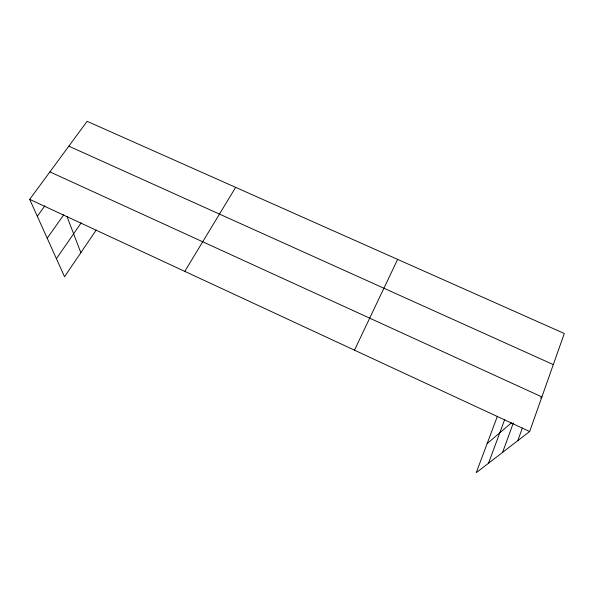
<?xml version="1.0" encoding="UTF-8"?>
<svg xmlns="http://www.w3.org/2000/svg" width="594" height="594" viewBox="0 0 594 594"><rect width="100%" height="100%" fill="white"/><g stroke="black" fill="none" stroke-linecap="round" stroke-linejoin="round"><path stroke-width="0.89" d="M497.386 416.268L476.232 472.683L529.662 431.519L564.3 333.501L87.118 121.317L29.7 199.354L64.523 276.73L96.221 230.004M517.827 440.637L522.356 427.992M502.598 452.376L513.298 423.017M488.535 463.209L504.781 419.297M354.477 350.17L397.624 259.385M184.801 271.376L235.647 187.362M56.408 258.702L81.267 222.743M47.201 238.246L63.84 214.694M37.318 216.283L44.906 205.784M487.139 443.607L511.508 422.824M540.547 398.062L541.891 396.911L49.903 171.889M68.837 146.169L553.304 364.612M29.7 199.354L529.662 431.519M67.048 216.647L80.843 252.673"/></g></svg>
